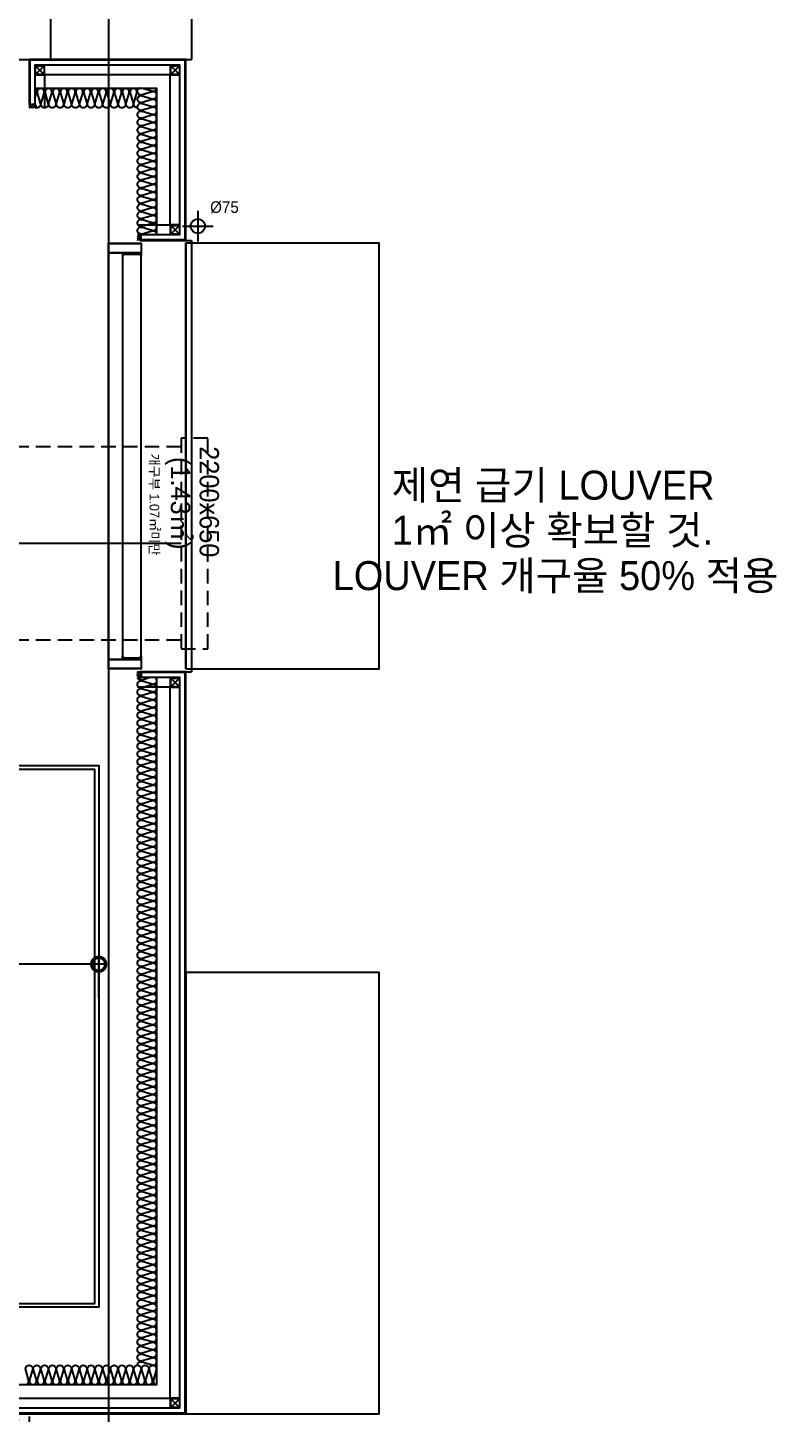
# Model space of a CAD drawing. Header units: millimetres. Extents: x 49504 to 178157, y 34455 to 150915.
# Drawn here: x 98186 to 102057, y 137257 to 144419 of the extents above; entities that cross this region are included whole.
import ezdxf
from ezdxf.enums import TextEntityAlignment as Align

# ---------------------------------------------------------------- set-up
doc = ezdxf.new("R2010")
doc.units = ezdxf.units.MM
doc.header["$LTSCALE"] = 300
for name, pattern in [('CENTERX2', [4, 2.5, -0.5, 0.5, -0.5]), ('HID', [2.8, 1.8, -1]), ('HIDDEN', [0.375, 0.25, -0.125])]:
    doc.linetypes.add(name, pattern=pattern)
for name, color, linetype in [('6FIN', 6, 'Continuous'), ('A-CEN', 1, 'Continuous'), ('A-DIM', 7, 'Continuous'), ('A-ELE', 7, 'Continuous'), ('A-ELE-8', 8, 'Continuous'), ('A-ETC-소방', 253, 'HIDDEN'), ('A-FIN', 6, 'Continuous'), ('A-SYM', 7, 'Continuous'), ('A-그릴', 4, 'Continuous'), ('A-지붕바닥', 251, 'Continuous'), ('A-하지철물', 55, 'Continuous'), ('ISL', 251, 'Continuous'), ('loco_SCR', 1, 'Continuous'), ('SCREW', 6, 'Continuous'), ('SHEET', 6, 'Continuous'), ('도면층1', 3, 'Continuous'), ('보(girder)', 7, 'HID'), ('복합판넬', 6, 'Continuous'), ('우수계획', 7, 'Continuous'), ('코킹', 191, 'Continuous'), ('트랜치', 8, 'Continuous')]:
    doc.layers.add(name, color=color, linetype=linetype)
for name, color, linetype, plot in [('A-ETC-소방 NOPLOT', 163, 'Continuous', False), ('NOPLOT', 191, 'Continuous', False), ('NOPLOT-DIM', 191, 'Continuous', False)]:
    doc.layers.add(name, color=color, linetype=linetype, plot=plot)
doc.styles.add('Gdim', font='Dotum.ttf')
doc.dimstyles.new('Gdim30(INT)', dxfattribs={"dimscale": 24, "dimtxt": 3, "dimasz": 1, "dimexe": 1.5, "dimexo": 2, "dimgap": 1, "dimtad": 1, "dimdec": 0, "dimzin": 0, "dimdsep": 46, "dimlunit": 6, "dimtxsty": 'Gdim', "dimblk": 'ToneDOT', "dimcen": 1.5, "dimdle": 1.5, "dimclrd": 1, "dimclre": 1, "dimclrt": 256, "dimadec": 1, "dimazin": 0, "dimtfac": 1, "dimtdec": 0, "dimtix": 1, "dimtmove": 2, "dimatfit": 3, "dimldrblk": 'DOT', "dimfxl": 1, "dimtolj": 1, "dimtzin": 0, "dimlwd": -1, "dimlwe": -1, "dimarcsym": 0})

# ---------------------------------------------------------------- blocks, each defined once
blk = doc.blocks.new('*U14')
at = {"layer": '6FIN'}
blk.add_lwpolyline([(25.3, 50), (-24.7, 50), (-24.7, 0), (25.3, 0)], close=True, dxfattribs=at)
at = {"layer": 'SHEET', "color": 8}
for p, q in [((-22.2, 2.5), (22.8, 47.5)), ((22.8, 2.5), (-22.2, 47.5))]:
    blk.add_line(p, q, dxfattribs=at)
blk.add_lwpolyline([(22.3, 2.3), (-21.7, 2.3, -0.414214), (-22.4, 3), (-22.4, 47, -0.414214), (-21.7, 47.7), (22.3, 47.7, -0.414214), (23, 47), (23, 3, -0.414214)], format="xyb", close=True, dxfattribs=at)
blk = doc.blocks.new('screw-2')
at = {"layer": 'loco_SCR', "linetype": 'CENTERX2'}
blk.add_line((-9, 0), (20, 0), dxfattribs=at)
at = {"layer": 'loco_SCR'}
for p, q in [((-2, 2), (-2, 3)), ((-1, 0), (-2, 1)), ((0, 4), (0, -4)), ((0, 2), (13, 2)), ((4, 2), (2, -3)), ((6, 2), (4, -3)), ((8, 2), (6, -3)), ((9, 2), (8, -3)), ((11, 2), (10, 1)), ((16, 0), (11, 1)), ((16, 0), (12, -2)), ((16, 0), (13, 2)), ((-1, 0), (-2, -1)), ((-2, -2), (-2, -3)), ((0, -2), (12, -2)), ((10, -1), (9, -3))]:
    blk.add_line(p, q, dxfattribs=at)
for centre, radius, start, end in [((0, 0), 4, 90, 270), ((-2, 1), 0.5, 135, 249.9068), ((-2, 3), 0.393, 352.9095, 75.2899), ((-1, 0), 0.262, 273.8076, 86.5479), ((11, -1), 1.4, 70.8182, 270.5294), ((-2, -1), 0.5, 109.9826, 225), ((-2, -3), 0.393, 261.9149, 3.4868)]:
    blk.add_arc(centre, radius, start, end, dxfattribs=at)
blk = doc.blocks.new('A$Caf999d5d')
at = {"layer": 'A-FIN'}
for p, q in [((-1, 15), (25, 14.9)), ((3, 19), (29, 18.9)), ((25, 7.4), (25, 14.9)), ((28, 7.4), (25, 7.4)), ((29, 7.4), (25, 7.4)), ((29, 7.4), (29, 18.9))]:
    blk.add_line(p, q, dxfattribs=at)
at = {"layer": '코킹', "color": 1}
blk.add_circle((14.5, 7.5), 7.5, dxfattribs=at)
at = {"layer": '코킹', "color": 1, "extrusion": (0, 0, -1)}
blk.add_ellipse((-1, 7.5), major_axis=(0, 7.5), ratio=0.368706, start_param=0, end_param=3.141604, dxfattribs=at)
at = {"layer": 'SCREW', "xscale": 0.700000000000001, "yscale": 0.700000000000001, "zscale": 0.700000000000001, "rotation": 359.9997454971837}
blk.add_blockref('screw-2', (25, 11.2), dxfattribs=at)
blk = doc.blocks.new('*U22')
at = {"layer": 'A-그릴', "color": 8, "ltscale": 4}
for p, q in [((-1233.9, 170), (866.1, 170)), ((-1233.9, 0), (866.1, 0))]:
    blk.add_line(p, q, dxfattribs=at)
at = {"layer": 'A-그릴', "color": 8}
for p, q in [((-1218.9, 170), (851.1, 170)), ((851.1, 72.8), (-1218.9, 72.8))]:
    blk.add_line(p, q, dxfattribs=at)
at = {"layer": 'A-그릴', "color": 7, "ltscale": 4}
blk.add_line((866.1, 0), (866.1, 170), dxfattribs=at)
at = {"layer": 'A-그릴', "ltscale": 4}
for points in [[(-1233.9, 0), (-1233.9, 170), (-1283.9, 170), (-1283.9, 0), (-1233.9, 0)], [(916.1, 0), (916.1, 170), (866.1, 170), (866.1, 0), (916.1, 0)]]:
    blk.add_lwpolyline(points, dxfattribs=at)
for points in [[(-1235.1, 1.2), (-1235.1, 168.8), (-1282.7, 168.8), (-1282.7, 1.2)], [(-1218.9, 170), (-1233.9, 170), (-1233.9, 168), (-1232.4, 168), (-1232.4, 168.9), (-1228, 168.9), (-1228, 73.9), (-1232.4, 73.9), (-1232.4, 74.8), (-1233.9, 74.8), (-1233.9, 72.8), (-1218.9, 72.8), (-1218.9, 76.8), (-1220, 76.8), (-1220, 73.9), (-1226.9, 73.9), (-1226.9, 168.9), (-1220, 168.9), (-1220, 166), (-1218.9, 166)], [(851.1, 170), (866.1, 170), (866.1, 168), (864.6, 168), (864.6, 168.9), (860.2, 168.9), (860.2, 73.9), (864.6, 73.9), (864.6, 74.8), (866.1, 74.8), (866.1, 72.8), (851.1, 72.8), (851.1, 76.8), (852.2, 76.8), (852.2, 73.9), (859.1, 73.9), (859.1, 168.9), (852.2, 168.9), (852.2, 166), (851.1, 166)], [(914.9, 1.2), (914.9, 168.8), (867.3, 168.8), (867.3, 1.2)]]:
    blk.add_lwpolyline(points, close=True, dxfattribs=at)
blk = doc.blocks.new('A$Cacae0627')
at = {"layer": '우수계획', "color": 1}
for p, q in [((0, 528), (0, -528)), ((-528, 0), (528, 0))]:
    blk.add_line(p, q, dxfattribs=at)
at = {"layer": '우수계획', "color": 6, "lineweight": -3}
blk.add_lwpolyline([(-250, 250), (250, 250), (250, -250), (-250, -250)], close=True, dxfattribs=at)
blk.add_circle((0, 0), 167, dxfattribs=at)
blk = doc.blocks.new('A$Cfdea7a82')
at = {"layer": 'A-SYM', "xscale": 0.2249999999999964, "yscale": 0.2249999999999964, "zscale": 0.2249999999999964}
blk.add_blockref('A$Cacae0627', (203.8, 118.8, 0), dxfattribs=at)
at = {"layer": 'NOPLOT', "style": 'Gdim'}
blk.add_text('Ø75', height=60, dxfattribs=at).set_placement((81.6, 232.9), align=Align.MIDDLE)
blk = doc.blocks.new('ToneDOT')
at = {"layer": 'A-DIM', "color": 1, "linetype": 'ByBlock'}
blk.add_line((1.5, 0), (-1.5, 0), dxfattribs=at)
at = {"layer": 'A-DIM', "color": 1, "linetype": 'ByBlock', "const_width": 3}
blk.add_lwpolyline([(0.375, 0, 1), (-0.375, 0, 1)], format="xyb", close=True, dxfattribs=at)
blk = doc.blocks.new('*D32')
at = {"layer": 'Defpoints', "color": 0, "transparency": 16777216}
for p in [(96823.6, 139578.4), (96823.6, 139354.1), (98553.6, 139354.1)]:
    blk.add_point(p, dxfattribs=at)
at = {"layer": 'NOPLOT-DIM', "color": 1, "transparency": 16777216}
for p, q in [((96823.6, 139402.1), (96823.6, 139614.4)), ((98553.6, 139402.1), (98553.6, 139614.4)), ((98529.6, 139578.4), (96847.6, 139578.4))]:
    blk.add_line(p, q, dxfattribs=at)
at = {"layer": 'NOPLOT-DIM', "color": 1, "transparency": 16777216, "xscale": 24, "yscale": 24, "zscale": 24, "rotation": 180}
blk.add_blockref('ToneDOT', (96823.6, 139578.4), dxfattribs=at)
at = {"layer": 'NOPLOT-DIM', "color": 1, "transparency": 16777216, "xscale": 24, "yscale": 24, "zscale": 24}
blk.add_blockref('ToneDOT', (98553.6, 139578.4), dxfattribs=at)
at = {"layer": 'NOPLOT-DIM', "transparency": 16777216, "insert": (97688.6, 139645.4), "char_height": 72, "attachment_point": 5, "style": 'Gdim'}
blk.add_mtext('\\A1;1,730', dxfattribs=at)
blk = doc.blocks.new('_Dot')
at = {"color": 0, "linetype": 'ByBlock', "lineweight": -2}
blk.add_line((-0.5, 0), (-1, 0), dxfattribs=at)
at = {"color": 0, "linetype": 'ByBlock', "const_width": 0.5}
blk.add_lwpolyline([(-0.25, 0, 1), (0.25, 0, 1)], format="xyb", close=True, dxfattribs=at)
blk = doc.blocks.new('A$C4ff37237')
at = {"layer": '우수계획', "color": 1}
for p, q in [((79.2, 158.3, 0), (79.2, 0, 0)), ((0, 79.2, 0), (158.3, 79.2, 0))]:
    blk.add_line(p, q, dxfattribs=at)
at = {"layer": '우수계획', "color": 6, "lineweight": -3}
blk.add_circle((79.2, 79.2, 0), 37.5, dxfattribs=at)
at = {"layer": 'NOPLOT', "style": 'Gdim'}
blk.add_text('Ø75', height=60, dxfattribs=at).set_placement((216.9, 177.4), align=Align.MIDDLE)
blk = doc.blocks.new('PH_소방제연설비')
at = {"layer": 'A-ETC-소방'}
for p, q in [((7148.4, -7073.2), (5241.6, -7073.2)), ((7148.4, -8073.2), (5241.7, -8073.2))]:
    blk.add_line(p, q, dxfattribs=at)
at = {"layer": 'A-ETC-소방', "elevation": 0}
blk.add_lwpolyline([(7287.2, -7029.3), (7148.4, -7029.3), (7148.4, -8117.2), (7287.2, -8117.2)], close=True, dxfattribs=at)
at = {"layer": 'A-ETC-소방 NOPLOT'}
blk.add_line((7148.4, -7573.2), (5241.7, -7573.2), dxfattribs=at)

msp = doc.modelspace()

# ---------------------------------------------------------------- linework, layer by layer
at = {"layer": 'A-CEN'}
msp.add_line((98603.6, 150915), (98603.6, 105515), dxfattribs=at)
at = {"layer": 'A-ELE'}
for p, q in [((99033.6, 148055), (99033.6, 144255)), ((99003.6, 144255), (99033.6, 144255)), ((99003.6, 143320), (99033.6, 143320)), ((99033.6, 143320), (99033.6, 141090)), ((99003.6, 141090), (99033.6, 141090))]:
    msp.add_line(p, q, dxfattribs=at)
at = {"layer": 'A-ELE', "elevation": 0}
msp.add_lwpolyline([(98303.6, 148055), (98303.6, 144255)], dxfattribs=at)
at = {"layer": 'A-ELE-8'}
msp.add_line((99003.6, 141105), (99003.6, 143305), dxfattribs=at)
at = {"layer": 'A-ELE-8', "ltscale": 2, "elevation": 0}
for points in [[(99003.6, 141105), (100003.6, 141105), (100003.6, 143305), (99003.6, 143305)], [(99003.6, 137255), (100003.6, 137255), (100003.6, 139535), (99003.6, 139535)]]:
    msp.add_lwpolyline(points, close=True, dxfattribs=at)
at = {"layer": 'A-FIN', "elevation": 0}
msp.add_lwpolyline([(94428.6, 137825), (98533.6, 137825), (98533.6, 140585), (94428.6, 140585)], dxfattribs=at)
at = {"layer": 'A-하지철물', "elevation": 0}
for points in [[(98753.6, 143350), (98973.6, 143350), (98973.6, 144225), (98223.6, 144225), (98223.6, 144005)], [(98753.6, 143400), (98923.6, 143400), (98923.6, 144175), (98273.6, 144175), (98273.6, 144005)], [(94473.6, 137505), (94473.6, 137285), (98973.6, 137285), (98973.6, 141060), (98753.6, 141060)], [(94523.6, 137505), (94523.6, 137335), (98923.6, 137335), (98923.6, 141010), (98753.6, 141010)]]:
    msp.add_lwpolyline(points, dxfattribs=at)
at = {"layer": 'ISL', "elevation": 0}
for points in [[(98853.6, 143350, 0.509267), (98829.3, 143367.7), (98777.8, 143352.4, -1.372593), (98777.8, 143387.7), (98829.3, 143372.4, 0.509267), (98853.6, 143390, 0.509267), (98829.3, 143407.7), (98777.8, 143392.4, -1.372593), (98777.8, 143427.7), (98829.3, 143412.4, 0.509267), (98853.6, 143430, 0.509267), (98829.3, 143447.7), (98777.8, 143432.4, -1.372593), (98777.8, 143467.7), (98829.3, 143452.4, 0.509267), (98853.6, 143470, 0.509267), (98829.3, 143487.7), (98777.8, 143472.4, -1.372593), (98777.8, 143507.7), (98829.3, 143492.4, 0.509267), (98853.6, 143510, 0.509267), (98829.3, 143527.7), (98777.8, 143512.4, -1.372593), (98777.8, 143547.7), (98829.3, 143532.4, 0.509267), (98853.6, 143550, 0.509267), (98829.3, 143567.7), (98777.8, 143552.4, -1.372593), (98777.8, 143587.7), (98829.3, 143572.4, 0.509267), (98853.6, 143590, 0.509267), (98829.3, 143607.7), (98777.8, 143592.4, -1.372593), (98777.8, 143627.7), (98829.3, 143612.4, 0.509267), (98853.6, 143630, 0.509267), (98829.3, 143647.7), (98777.8, 143632.4, -1.372593), (98777.8, 143667.7), (98829.3, 143652.4, 0.509267), (98853.6, 143670, 0.509267), (98829.3, 143687.7), (98777.8, 143672.4, -1.372593), (98777.8, 143707.7), (98829.3, 143692.4, 0.509267), (98853.6, 143710, 0.509267), (98829.3, 143727.7), (98777.8, 143712.4, -1.372593), (98777.8, 143747.7), (98829.3, 143732.4, 0.509267), (98853.6, 143750, 0.509267), (98829.3, 143767.7), (98777.8, 143752.4, -1.372593), (98777.8, 143787.7), (98829.3, 143772.4, 0.509267), (98853.6, 143790, 0.509267), (98829.3, 143807.7), (98777.8, 143792.4, -1.372593), (98777.8, 143827.7), (98829.3, 143812.4, 0.509267), (98853.6, 143830, 0.509267), (98829.3, 143847.7), (98777.8, 143832.4, -1.372593), (98777.8, 143867.7), (98829.3, 143852.4, 0.509267), (98853.6, 143870, 0.509267), (98829.3, 143887.7), (98777.8, 143872.4, -1.372593), (98777.8, 143907.7), (98829.3, 143892.4, 0.509267), (98853.6, 143910, 0.509267), (98829.3, 143927.7), (98777.8, 143912.4, -1.372593), (98777.8, 143947.7), (98829.3, 143932.4, 0.509267), (98853.6, 143950, 0.509267), (98829.3, 143967.7), (98777.8, 143952.4, -1.372593), (98777.8, 143987.7), (98829.3, 143972.4, 0.509267), (98853.6, 143990, 0.509267), (98829.3, 144007.7), (98777.8, 143992.4, -1.372593), (98777.8, 144027.7), (98829.3, 144012.4, 0.509267), (98853.6, 144030, 0.509267), (98829.3, 144047.7), (98777.8, 144032.4, -1.372593), (98777.8, 144067.7), (98829.3, 144052.4, 0.509267), (98853.6, 144070, 0.509267), (98829.3, 144087.7), (98777.8, 144072.4, -1.372593), (98777.8, 144107.7), (98829.3, 144092.4, 0.425742), (98852.9, 144105, 0.425742)], [(98753.6, 144005, -0.509267), (98735.9, 144029.3), (98751.2, 144080.8, 1.372593), (98715.9, 144080.8), (98731.2, 144029.3, -0.509267), (98713.6, 144005, -0.509267), (98695.9, 144029.3), (98711.2, 144080.8, 1.372593), (98675.9, 144080.8), (98691.2, 144029.3, -0.509267), (98673.6, 144005, -0.509267), (98655.9, 144029.3), (98671.2, 144080.8, 1.372593), (98635.9, 144080.8), (98651.2, 144029.3, -0.509267), (98633.6, 144005, -0.509267), (98615.9, 144029.3), (98631.2, 144080.8, 1.372593), (98595.9, 144080.8), (98611.2, 144029.3, -0.509267), (98593.6, 144005, -0.509267), (98575.9, 144029.3), (98591.2, 144080.8, 1.372593), (98555.9, 144080.8), (98571.2, 144029.3, -0.509267), (98553.6, 144005, -0.509267), (98535.9, 144029.3), (98551.2, 144080.8, 1.372593), (98515.9, 144080.8), (98531.2, 144029.3, -0.509267), (98513.6, 144005, -0.509267), (98495.9, 144029.3), (98511.2, 144080.8, 1.372593), (98475.9, 144080.8), (98491.2, 144029.3, -0.509267), (98473.6, 144005, -0.509267), (98455.9, 144029.3), (98471.2, 144080.8, 1.372593), (98435.9, 144080.8), (98451.2, 144029.3, -0.509267), (98433.6, 144005, -0.509267), (98415.9, 144029.3), (98431.2, 144080.8, 1.372593), (98395.9, 144080.8), (98411.2, 144029.3, -0.509267), (98393.6, 144005, -0.509267), (98375.9, 144029.3), (98391.2, 144080.8, 1.372593), (98355.9, 144080.8), (98371.2, 144029.3, -0.509267), (98353.6, 144005, -0.509267), (98335.9, 144029.3), (98351.2, 144080.8, 1.372593), (98315.9, 144080.8), (98331.2, 144029.3, -0.509267), (98313.6, 144005, -0.509267), (98295.9, 144029.3), (98311.2, 144080.8, 1.372593), (98275.9, 144080.8), (98291.2, 144029.3, -0.509267), (98273.6, 144005, -0.509267), (98255.9, 144029.3), (98271.2, 144080.8, 1.372593), (98235.9, 144080.8), (98251.2, 144029.3, -0.509267), (98233.6, 144005, -0.143068), (98223.6, 144007.9, -0.143068)], [(98223.6, 144055.1), (98231.2, 144080.8, 0.340295), (98223.6, 144102.1)], [(98753.6, 137505, -0.509267), (98777.8, 137522.7), (98829.3, 137507.4, 1.372593), (98829.3, 137542.7), (98777.8, 137527.4, -0.509267), (98753.6, 137545, -0.509267), (98777.8, 137562.7), (98829.3, 137547.4, 1.372593), (98829.3, 137582.7), (98777.8, 137567.4, -0.509267), (98753.6, 137585, -0.509267), (98777.8, 137602.7), (98829.3, 137587.4, 1.372593), (98829.3, 137622.7), (98777.8, 137607.4, -0.509267), (98753.6, 137625, -0.509267), (98777.8, 137642.7), (98829.3, 137627.4, 1.372593), (98829.3, 137662.7), (98777.8, 137647.4, -0.509267), (98753.6, 137665, -0.509267), (98777.8, 137682.7), (98829.3, 137667.4, 1.372593), (98829.3, 137702.7), (98777.8, 137687.4, -0.509267), (98753.6, 137705, -0.509267), (98777.8, 137722.7), (98829.3, 137707.4, 1.372593), (98829.3, 137742.7), (98777.8, 137727.4, -0.509267), (98753.6, 137745, -0.509267), (98777.8, 137762.7), (98829.3, 137747.4, 1.372593), (98829.3, 137782.7), (98777.8, 137767.4, -0.509267), (98753.6, 137785, -0.509267), (98777.8, 137802.7), (98829.3, 137787.4, 1.372593), (98829.3, 137822.7), (98777.8, 137807.4, -0.509267), (98753.6, 137825, -0.509267), (98777.8, 137842.7), (98829.3, 137827.4, 1.372593), (98829.3, 137862.7), (98777.8, 137847.4, -0.509267), (98753.6, 137865, -0.509267), (98777.8, 137882.7), (98829.3, 137867.4, 1.372593), (98829.3, 137902.7), (98777.8, 137887.4, -0.509267), (98753.6, 137905, -0.509267), (98777.8, 137922.7), (98829.3, 137907.4, 1.372593), (98829.3, 137942.7), (98777.8, 137927.4, -0.509267), (98753.6, 137945, -0.509267), (98777.8, 137962.7), (98829.3, 137947.4, 1.372593), (98829.3, 137982.7), (98777.8, 137967.4, -0.509267), (98753.6, 137985, -0.509267), (98777.8, 138002.7), (98829.3, 137987.4, 1.372593), (98829.3, 138022.7), (98777.8, 138007.4, -0.509267), (98753.6, 138025, -0.509267), (98777.8, 138042.7), (98829.3, 138027.4, 1.372593), (98829.3, 138062.7), (98777.8, 138047.4, -0.509267), (98753.6, 138065, -0.509267), (98777.8, 138082.7), (98829.3, 138067.4, 1.372593), (98829.3, 138102.7), (98777.8, 138087.4, -0.509267), (98753.6, 138105, -0.509267), (98777.8, 138122.7), (98829.3, 138107.4, 1.372593), (98829.3, 138142.7), (98777.8, 138127.4, -0.509267), (98753.6, 138145, -0.509267), (98777.8, 138162.7), (98829.3, 138147.4, 1.372593), (98829.3, 138182.7), (98777.8, 138167.4, -0.509267), (98753.6, 138185, -0.509267), (98777.8, 138202.7), (98829.3, 138187.4, 1.372593), (98829.3, 138222.7), (98777.8, 138207.4, -0.509267), (98753.6, 138225, -0.509267), (98777.8, 138242.7), (98829.3, 138227.4, 1.372593), (98829.3, 138262.7), (98777.8, 138247.4, -0.509267), (98753.6, 138265, -0.509267), (98777.8, 138282.7), (98829.3, 138267.4, 1.372593), (98829.3, 138302.7), (98777.8, 138287.4, -0.509267), (98753.6, 138305, -0.509267), (98777.8, 138322.7), (98829.3, 138307.4, 1.372593), (98829.3, 138342.7), (98777.8, 138327.4, -0.509267), (98753.6, 138345, -0.509267), (98777.8, 138362.7), (98829.3, 138347.4, 1.372593), (98829.3, 138382.7), (98777.8, 138367.4, -0.509267), (98753.6, 138385, -0.509267), (98777.8, 138402.7), (98829.3, 138387.4, 1.372593), (98829.3, 138422.7), (98777.8, 138407.4, -0.509267), (98753.6, 138425, -0.509267), (98777.8, 138442.7), (98829.3, 138427.4, 1.372593), (98829.3, 138462.7), (98777.8, 138447.4, -0.509267), (98753.6, 138465, -0.509267), (98777.8, 138482.7), (98829.3, 138467.4, 1.372593), (98829.3, 138502.7), (98777.8, 138487.4, -0.509267), (98753.6, 138505, -0.509267), (98777.8, 138522.7), (98829.3, 138507.4, 1.372593), (98829.3, 138542.7), (98777.8, 138527.4, -0.509267), (98753.6, 138545, -0.509267), (98777.8, 138562.7), (98829.3, 138547.4, 1.372593), (98829.3, 138582.7), (98777.8, 138567.4, -0.509267), (98753.6, 138585, -0.509267), (98777.8, 138602.7), (98829.3, 138587.4, 1.372593), (98829.3, 138622.7), (98777.8, 138607.4, -0.509267), (98753.6, 138625, -0.509267), (98777.8, 138642.7), (98829.3, 138627.4, 1.372593), (98829.3, 138662.7), (98777.8, 138647.4, -0.509267), (98753.6, 138665, -0.509267), (98777.8, 138682.7), (98829.3, 138667.4, 1.372593), (98829.3, 138702.7), (98777.8, 138687.4, -0.509267), (98753.6, 138705, -0.509267), (98777.8, 138722.7), (98829.3, 138707.4, 1.372593), (98829.3, 138742.7), (98777.8, 138727.4, -0.509267), (98753.6, 138745, -0.509267), (98777.8, 138762.7), (98829.3, 138747.4, 1.372593), (98829.3, 138782.7), (98777.8, 138767.4, -0.509267), (98753.6, 138785, -0.509267), (98777.8, 138802.7), (98829.3, 138787.4, 1.372593), (98829.3, 138822.7), (98777.8, 138807.4, -0.509267), (98753.6, 138825, -0.509267), (98777.8, 138842.7), (98829.3, 138827.4, 1.372593), (98829.3, 138862.7), (98777.8, 138847.4, -0.509267), (98753.6, 138865, -0.509267), (98777.8, 138882.7), (98829.3, 138867.4, 1.372593), (98829.3, 138902.7), (98777.8, 138887.4, -0.509267), (98753.6, 138905, -0.509267), (98777.8, 138922.7), (98829.3, 138907.4, 1.372593), (98829.3, 138942.7), (98777.8, 138927.4, -0.509267), (98753.6, 138945, -0.509267), (98777.8, 138962.7), (98829.3, 138947.4, 1.372593), (98829.3, 138982.7), (98777.8, 138967.4, -0.509267), (98753.6, 138985, -0.509267), (98777.8, 139002.7), (98829.3, 138987.4, 1.372593), (98829.3, 139022.7), (98777.8, 139007.4, -0.509267), (98753.6, 139025, -0.509267), (98777.8, 139042.7), (98829.3, 139027.4, 1.372593), (98829.3, 139062.7), (98777.8, 139047.4, -0.509267), (98753.6, 139065, -0.509267), (98777.8, 139082.7), (98829.3, 139067.4, 1.372593), (98829.3, 139102.7), (98777.8, 139087.4, -0.509267), (98753.6, 139105, -0.509267), (98777.8, 139122.7), (98829.3, 139107.4, 1.372593), (98829.3, 139142.7), (98777.8, 139127.4, -0.509267), (98753.6, 139145, -0.509267), (98777.8, 139162.7), (98829.3, 139147.4, 1.372593), (98829.3, 139182.7), (98777.8, 139167.4, -0.509267), (98753.6, 139185, -0.509267), (98777.8, 139202.7), (98829.3, 139187.4, 1.372593), (98829.3, 139222.7), (98777.8, 139207.4, -0.509267), (98753.6, 139225, -0.509267), (98777.8, 139242.7), (98829.3, 139227.4, 1.372593), (98829.3, 139262.7), (98777.8, 139247.4, -0.509267), (98753.6, 139265, -0.509267), (98777.8, 139282.7), (98829.3, 139267.4, 1.372593), (98829.3, 139302.7), (98777.8, 139287.4, -0.509267), (98753.6, 139305, -0.509267), (98777.8, 139322.7), (98829.3, 139307.4, 1.372593), (98829.3, 139342.7), (98777.8, 139327.4, -0.509267), (98753.6, 139345, -0.509267), (98777.8, 139362.7), (98829.3, 139347.4, 1.372593), (98829.3, 139382.7), (98777.8, 139367.4, -0.509267), (98753.6, 139385, -0.509267), (98777.8, 139402.7), (98829.3, 139387.4, 1.372593), (98829.3, 139422.7), (98777.8, 139407.4, -0.509267), (98753.6, 139425, -0.509267), (98777.8, 139442.7), (98829.3, 139427.4, 1.372593), (98829.3, 139462.7), (98777.8, 139447.4, -0.509267), (98753.6, 139465, -0.509267), (98777.8, 139482.7), (98829.3, 139467.4, 1.372593), (98829.3, 139502.7), (98777.8, 139487.4, -0.509267), (98753.6, 139505, -0.509267), (98777.8, 139522.7), (98829.3, 139507.4, 1.372593), (98829.3, 139542.7), (98777.8, 139527.4, -0.509267), (98753.6, 139545, -0.509267), (98777.8, 139562.7), (98829.3, 139547.4, 1.372593), (98829.3, 139582.7), (98777.8, 139567.4, -0.509267), (98753.6, 139585, -0.509267), (98777.8, 139602.7), (98829.3, 139587.4, 1.372593), (98829.3, 139622.7), (98777.8, 139607.4, -0.509267), (98753.6, 139625, -0.509267), (98777.8, 139642.7), (98829.3, 139627.4, 1.372593), (98829.3, 139662.7), (98777.8, 139647.4, -0.509267), (98753.6, 139665, -0.509267), (98777.8, 139682.7), (98829.3, 139667.4, 1.372593), (98829.3, 139702.7), (98777.8, 139687.4, -0.509267), (98753.6, 139705, -0.509267), (98777.8, 139722.7), (98829.3, 139707.4, 1.372593), (98829.3, 139742.7), (98777.8, 139727.4, -0.509267), (98753.6, 139745, -0.509267), (98777.8, 139762.7), (98829.3, 139747.4, 1.372593), (98829.3, 139782.7), (98777.8, 139767.4, -0.509267), (98753.6, 139785, -0.509267), (98777.8, 139802.7), (98829.3, 139787.4, 1.372593), (98829.3, 139822.7), (98777.8, 139807.4, -0.509267), (98753.6, 139825, -0.509267), (98777.8, 139842.7), (98829.3, 139827.4, 1.372593), (98829.3, 139862.7), (98777.8, 139847.4, -0.509267), (98753.6, 139865, -0.509267), (98777.8, 139882.7), (98829.3, 139867.4, 1.372593), (98829.3, 139902.7), (98777.8, 139887.4, -0.509267), (98753.6, 139905, -0.509267), (98777.8, 139922.7), (98829.3, 139907.4, 1.372593), (98829.3, 139942.7), (98777.8, 139927.4, -0.509267), (98753.6, 139945, -0.509267), (98777.8, 139962.7), (98829.3, 139947.4, 1.372593), (98829.3, 139982.7), (98777.8, 139967.4, -0.509267), (98753.6, 139985, -0.509267), (98777.8, 140002.7), (98829.3, 139987.4, 1.372593), (98829.3, 140022.7), (98777.8, 140007.4, -0.509267), (98753.6, 140025, -0.509267), (98777.8, 140042.7), (98829.3, 140027.4, 1.372593), (98829.3, 140062.7), (98777.8, 140047.4, -0.509267), (98753.6, 140065, -0.509267), (98777.8, 140082.7), (98829.3, 140067.4, 1.372593), (98829.3, 140102.7), (98777.8, 140087.4, -0.509267), (98753.6, 140105, -0.509267), (98777.8, 140122.7), (98829.3, 140107.4, 1.372593), (98829.3, 140142.7), (98777.8, 140127.4, -0.509267), (98753.6, 140145, -0.509267), (98777.8, 140162.7), (98829.3, 140147.4, 1.372593), (98829.3, 140182.7), (98777.8, 140167.4, -0.509267), (98753.6, 140185, -0.509267), (98777.8, 140202.7), (98829.3, 140187.4, 1.372593), (98829.3, 140222.7), (98777.8, 140207.4, -0.509267), (98753.6, 140225, -0.509267), (98777.8, 140242.7), (98829.3, 140227.4, 1.372593), (98829.3, 140262.7), (98777.8, 140247.4, -0.509267), (98753.6, 140265, -0.509267), (98777.8, 140282.7), (98829.3, 140267.4, 1.372593), (98829.3, 140302.7), (98777.8, 140287.4, -0.509267), (98753.6, 140305, -0.509267), (98777.8, 140322.7), (98829.3, 140307.4, 1.372593), (98829.3, 140342.7), (98777.8, 140327.4, -0.509267), (98753.6, 140345, -0.509267), (98777.8, 140362.7), (98829.3, 140347.4, 1.372593), (98829.3, 140382.7), (98777.8, 140367.4, -0.509267), (98753.6, 140385, -0.509267), (98777.8, 140402.7), (98829.3, 140387.4, 1.372593), (98829.3, 140422.7), (98777.8, 140407.4, -0.509267), (98753.6, 140425, -0.509267), (98777.8, 140442.7), (98829.3, 140427.4, 1.372593), (98829.3, 140462.7), (98777.8, 140447.4, -0.509267), (98753.6, 140465, -0.509267), (98777.8, 140482.7), (98829.3, 140467.4, 1.372593), (98829.3, 140502.7), (98777.8, 140487.4, -0.509267), (98753.6, 140505, -0.509267), (98777.8, 140522.7), (98829.3, 140507.4, 1.372593), (98829.3, 140542.7), (98777.8, 140527.4, -0.509267), (98753.6, 140545, -0.509267), (98777.8, 140562.7), (98829.3, 140547.4, 1.372593), (98829.3, 140582.7), (98777.8, 140567.4, -0.509267), (98753.6, 140585, -0.509267), (98777.8, 140602.7), (98829.3, 140587.4, 1.372593), (98829.3, 140622.7), (98777.8, 140607.4, -0.509267), (98753.6, 140625, -0.509267), (98777.8, 140642.7), (98829.3, 140627.4, 1.372593), (98829.3, 140662.7), (98777.8, 140647.4, -0.509267), (98753.6, 140665, -0.509267), (98777.8, 140682.7), (98829.3, 140667.4, 1.372593), (98829.3, 140702.7), (98777.8, 140687.4, -0.509267), (98753.6, 140705, -0.509267), (98777.8, 140722.7), (98829.3, 140707.4, 1.372593), (98829.3, 140742.7), (98777.8, 140727.4, -0.509267), (98753.6, 140745, -0.509267), (98777.8, 140762.7), (98829.3, 140747.4, 1.372593), (98829.3, 140782.7), (98777.8, 140767.4, -0.509267), (98753.6, 140785, -0.509267), (98777.8, 140802.7), (98829.3, 140787.4, 1.372593), (98829.3, 140822.7), (98777.8, 140807.4, -0.509267), (98753.6, 140825, -0.509267), (98777.8, 140842.7), (98829.3, 140827.4, 1.372593), (98829.3, 140862.7), (98777.8, 140847.4, -0.509267), (98753.6, 140865, -0.509267), (98777.8, 140882.7), (98829.3, 140867.4, 1.372593), (98829.3, 140902.7), (98777.8, 140887.4, -0.509267), (98753.6, 140905, -0.509267), (98777.8, 140922.7), (98829.3, 140907.4, 1.372593), (98829.3, 140942.7), (98777.8, 140927.4, -0.509267), (98753.6, 140945, -0.509267), (98777.8, 140962.7), (98829.3, 140947.4, 1.372593), (98829.3, 140982.7), (98777.8, 140967.4, -0.509267), (98753.6, 140985, -0.509267), (98777.8, 141002.7), (98829.3, 140987.4, 1.372593), (98829.3, 141022.7), (98777.8, 141007.4, -0.509267), (98753.6, 141025, -0.509267), (98777.8, 141042.7), (98829.3, 141027.4, 0.851772), (98846, 141060, 0.851772)], [(98820.3, 141060), (98777.8, 141047.4, -0.425742), (98754.3, 141060, -0.425742)], [(98173.6, 137405, 0.509267), (98191.3, 137429.3), (98175.9, 137480.8, -1.372593), (98211.3, 137480.8), (98195.9, 137429.3, 0.509267), (98213.6, 137405, 0.509267), (98231.3, 137429.3), (98215.9, 137480.8, -1.372593), (98251.3, 137480.8), (98235.9, 137429.3, 0.509267), (98253.6, 137405, 0.509267), (98271.3, 137429.3), (98255.9, 137480.8, -1.372593), (98291.3, 137480.8), (98275.9, 137429.3, 0.509267), (98293.6, 137405, 0.509267), (98311.3, 137429.3), (98295.9, 137480.8, -1.372593), (98331.3, 137480.8), (98315.9, 137429.3, 0.509267), (98333.6, 137405, 0.509267), (98351.3, 137429.3), (98335.9, 137480.8, -1.372593), (98371.3, 137480.8), (98355.9, 137429.3, 0.509267), (98373.6, 137405, 0.509267), (98391.3, 137429.3), (98375.9, 137480.8, -1.372593), (98411.3, 137480.8), (98395.9, 137429.3, 0.509267), (98413.6, 137405, 0.509267), (98431.3, 137429.3), (98415.9, 137480.8, -1.372593), (98451.3, 137480.8), (98435.9, 137429.3, 0.509267), (98453.6, 137405, 0.509267), (98471.3, 137429.3), (98455.9, 137480.8, -1.372593), (98491.3, 137480.8), (98475.9, 137429.3, 0.509267), (98493.6, 137405, 0.509267), (98511.3, 137429.3), (98495.9, 137480.8, -1.372593), (98531.3, 137480.8), (98515.9, 137429.3, 0.509267), (98533.6, 137405, 0.509267), (98551.3, 137429.3), (98535.9, 137480.8, -1.372593), (98571.3, 137480.8), (98555.9, 137429.3, 0.509267), (98573.6, 137405, 0.509267), (98591.3, 137429.3), (98575.9, 137480.8, -1.372593), (98611.3, 137480.8), (98595.9, 137429.3, 0.509267), (98613.6, 137405, 0.509267), (98631.3, 137429.3), (98615.9, 137480.8, -1.372593), (98651.3, 137480.8), (98635.9, 137429.3, 0.509267), (98653.6, 137405, 0.509267), (98671.3, 137429.3), (98655.9, 137480.8, -1.372593), (98691.3, 137480.8), (98675.9, 137429.3, 0.509267), (98693.6, 137405, 0.509267), (98711.3, 137429.3), (98695.9, 137480.8, -1.372593), (98731.3, 137480.8), (98715.9, 137429.3, 0.509267), (98733.6, 137405, 0.509267), (98751.3, 137429.3), (98735.9, 137480.8, -1.372593), (98771.3, 137480.8), (98755.9, 137429.3, 0.509267), (98773.6, 137405, 0.509267), (98791.3, 137429.3), (98775.9, 137480.8, -1.372593), (98811.3, 137480.8), (98795.9, 137429.3, 0.509267), (98813.6, 137405, 0.509267), (98831.3, 137429.3), (98815.9, 137480.8, -1.372593), (98851.3, 137480.8), (98835.9, 137429.3, 0.509267), (98853.6, 137405)]]:
    msp.add_lwpolyline(points, format="xyb", dxfattribs=at)
for points in [[(98853.6, 143350), (98853.6, 144105), (98223.6, 144105)], [(94523.6, 137405), (98853.6, 137405), (98853.6, 141060)]]:
    msp.add_lwpolyline(points, dxfattribs=at)
at = {"layer": 'NOPLOT', "elevation": 0}
msp.add_lwpolyline([(93113.6, 140605), (98553.6, 140605), (98553.6, 137805), (93113.6, 137805)], close=True, dxfattribs=at)
at = {"layer": '복합판넬', "elevation": 0}
for points in [[(98768.6, 143320), (99003.6, 143320), (99003.6, 144255), (98193.6, 144255), (98193.6, 144020)], [(98772.6, 143324), (98999.6, 143324), (98999.6, 144251), (98197.6, 144251), (98197.6, 144024)], [(94443.6, 137490), (94443.6, 137255), (99003.6, 137255), (99003.6, 141090), (98768.6, 141090)], [(94447.6, 137486), (94447.6, 137259), (98999.6, 137259), (98999.6, 141086), (98772.6, 141086)]]:
    msp.add_lwpolyline(points, dxfattribs=at)
at = {"layer": '트랜치'}
msp.add_line((97663.6, 144255), (98193.6, 144255), dxfattribs=at)

# ---------------------------------------------------------------- block references
at = {"layer": 'A-ELE'}
msp.add_blockref('PH_소방제연설비', (91830.7, 149326.4), dxfattribs=at)
at = {"layer": 'A-FIN'}
msp.add_blockref('A$Caf999d5d', (98194.5, 144005), dxfattribs=at)
at = {"layer": 'A-FIN', "xscale": -1, "rotation": 270}
msp.add_blockref('A$Caf999d5d', (98753.6, 143321), dxfattribs=at)
at = {"layer": 'A-FIN', "rotation": 270}
msp.add_blockref('A$Caf999d5d', (98753.6, 141089), dxfattribs=at)
at = {"layer": 'A-지붕바닥'}
for name, p in [('A$C4ff37237', (98986.7, 143314.8, 0)), ('A$Cfdea7a82', (97990.1, 137002, 0))]:
    msp.add_blockref(name, p, dxfattribs=at)
at = {"layer": '도면층1', "xscale": -1, "rotation": 270}
msp.add_blockref('*U22', (98603.6, 142389), dxfattribs=at)
at = {"layer": '보(girder)'}
for p, rotation in [((98248.9, 144225), 180), ((98948.9, 144225), 180), ((98973.6, 143374.7), 90), ((98973.6, 141034.7), 90)]:
    msp.add_blockref('*U14', p, dxfattribs=dict(at, rotation=rotation))
msp.add_blockref('*U14', (98948.3, 137285), dxfattribs=at)

# ---------------------------------------------------------------- texts
at = {"layer": 'A-ETC-소방 NOPLOT', "ltscale": 0.05, "style": 'Gdim'}
for s, p in [('2200x650', (99075.3, 142255.9)), ('(1.43㎡)', (98926.4, 142200.5))]:
    msp.add_text(s, height=100, rotation=270, dxfattribs=at).set_placement(p)
at = {"layer": 'A-ETC-소방 NOPLOT', "linetype": 'Continuous', "style": 'Gdim'}
msp.add_text('개구부 1.07㎡미만', height=50, rotation=270, dxfattribs=at).set_placement((98816.4, 142218.5, 0))
at = {"layer": 'A-ETC-소방 NOPLOT', "ltscale": 0.05, "style": 'Gdim'}
for s, p in [('제연 급기 LOUVER', (100068.2, 141979.7)), ('1㎡ 이상 확보할 것.', (100068.2, 141746.7)), ('LOUVER 개구율 50%%% 적용', (99763.2, 141512.2))]:
    msp.add_text(s, height=150, dxfattribs=at).set_placement(p)

# ---------------------------------------------------------------- dimensions: what is measured, and where the dimension line sits
at = {"layer": 'NOPLOT-DIM'}
dim = msp.add_linear_dim(base=(96823.6, 139578.4), p1=(98553.6, 139354.1), p2=(96823.6, 139354.1), dimstyle='Gdim30(INT)', dxfattribs=at)
dim.commit()
dim.dimension.update_dxf_attribs({"geometry": '*D32', "text_midpoint": (97688.6, 139645.4)})

doc.saveas('drawing.dxf')
